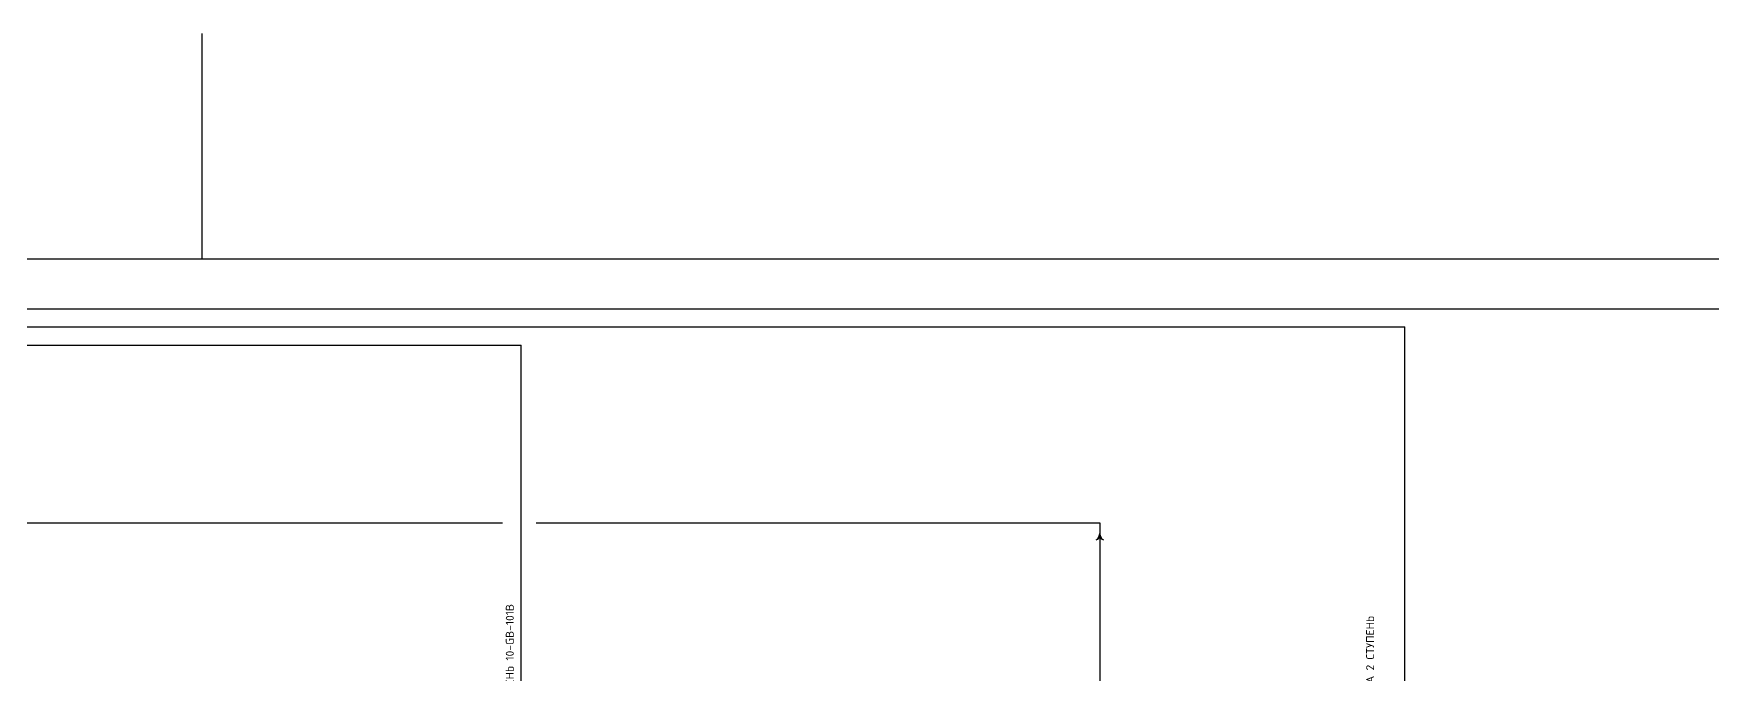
# Model space of a CAD drawing. Extents: x 230 to 652, y 120 to 276.
# Drawn here: x 433.95 to 463.32, y 141.61 to 152.81 of the extents above; entities that cross this region are included whole.
import ezdxf

# ---------------------------------------------------------------- set-up
doc = ezdxf.new("R2010")
doc.units = 0
doc.header["$MEASUREMENT"] = 0
doc.layers.get('0').update_dxf_attribs({"linetype": 'CONTINUOUS'})
doc.layers.add('IN-TEXT', color=51, linetype='CONTINUOUS')
doc.styles.add('SIMPLEX', font='SIMPLEX')

msp = doc.modelspace()

# ---------------------------------------------------------------- linework, layer by layer
at = {"color": 4, "linetype": 'Continuous'}
msp.add_line((436.903, 148.873), (436.903, 152.811), dxfattribs=at)
at = {"color": 6, "linetype": 'Continuous'}
msp.add_line((229.992, 148.873), (499.167, 148.873), dxfattribs=at)
at = {"color": 3, "linetype": 'Continuous'}
for p, q in [((391.401, 147.997), (471.115, 147.997)), ((391.622, 147.687), (457.935, 147.686)), ((457.935, 137.885), (457.935, 147.686)), ((391.632, 147.363), (442.482, 147.362)), ((442.482, 138.192), (442.482, 147.362))]:
    msp.add_line(p, q, dxfattribs=at)
at = {"color": 5, "linetype": 'Continuous'}
for p, q in [((442.155, 144.253), (428.975, 144.253)), ((452.61, 144.253), (442.745, 144.253)), ((452.61, 140.042), (452.61, 144.253))]:
    msp.add_line(p, q, dxfattribs=at)
at = {"color": 5}
for centre, start, end in [((452.498, 144.065), 291.6248, 338.3752), ((452.705, 144.065), 201.6248, 248.3752)]:
    msp.add_arc(centre, 0.111, start, end, dxfattribs=at)
for points in [[(452.56, 143.995), (452.555, 143.97), (452.539, 143.962)], [(452.577, 144.032), (452.57, 143.98), (452.56, 143.995), (452.555, 143.97)], [(452.59, 144.07), (452.583, 143.993), (452.577, 144.032), (452.57, 143.98)], [(452.598, 144.109), (452.593, 144.008), (452.59, 144.07), (452.583, 143.993)], [(452.601, 144.149), (452.601, 144.024), (452.598, 144.109), (452.593, 144.008)], [(452.601, 144.149), (452.601, 144.024), (452.605, 144.109), (452.609, 144.008)], [(452.605, 144.109), (452.609, 144.008), (452.613, 144.07), (452.62, 143.993)], [(452.613, 144.07), (452.62, 143.993), (452.625, 144.032), (452.633, 143.98)], [(452.625, 144.032), (452.633, 143.98), (452.642, 143.995), (452.647, 143.97)], [(452.642, 143.995), (452.647, 143.97), (452.664, 143.962)]]:
    msp.add_solid(points, dxfattribs=at)

# ---------------------------------------------------------------- texts
at = {"layer": 'IN-TEXT', "color": 1, "style": 'SIMPLEX'}
for s, p in [('ВОДОРОД НА 3 СТУПЕНЬ 10-GB-101B', (442.352, 139.506)), ('ВОДОРОД НА 2 СТУПЕНЬ ', (457.401, 140.384))]:
    msp.add_text(s, height=0.14, rotation=90, dxfattribs=at).set_placement(p)

doc.saveas('drawing.dxf')
